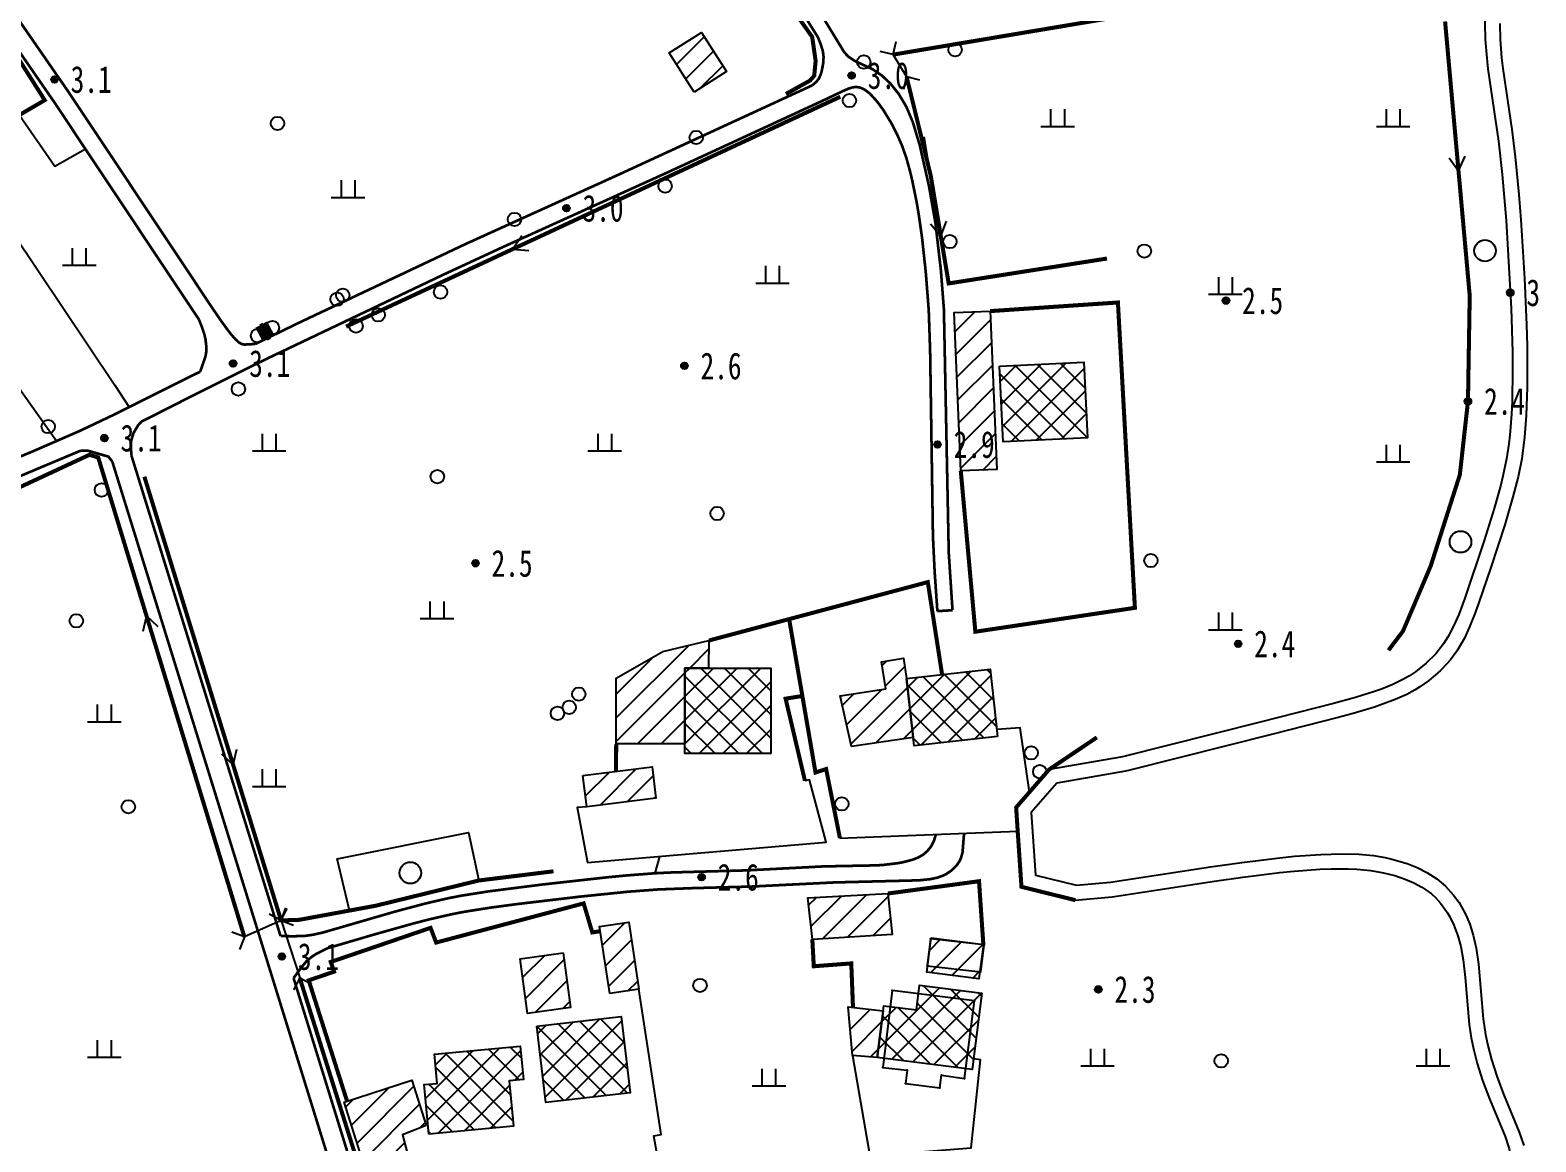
# Model space of a CAD drawing. Header units: metres. Extents: x 494039 to 619385, y 3351420 to 3402703.
# Drawn here: x 590987.4 to 591211.7, y 3392575.6 to 3392741.3 of the extents above; entities that cross this region are included whole.
import ezdxf
from ezdxf.enums import TextEntityAlignment as Align

# ---------------------------------------------------------------- set-up
doc = ezdxf.new("R2010")
doc.units = ezdxf.units.M
for name, pattern in [('2180', [0]), ('2430', [0]), ('2450', [0]), ('2460', [0]), ('8521', [0]), ('9610', [0])]:
    doc.linetypes.add(name, pattern=pattern)
for name, color, linetype in [('210100', 130, 'Continuous'), ('220200', 130, 'Continuous'), ('220900', 130, '2180'), ('261301', 141, 'Continuous'), ('310300', 8, 'Continuous'), ('310500', 8, 'Continuous'), ('380201', 8, '2430'), ('380202', 8, '2450'), ('380203', 8, 'Continuous'), ('420500', 8, 'Continuous'), ('510301', 8, 'Continuous'), ('510402', 8, 'Continuous'), ('720100', 8, 'Continuous'), ('760201', 8, '8521'), ('810100', 8, '9610'), ('810302', 8, 'Continuous'), ('810501', 8, 'Continuous'), ('JMD', 8, 'Continuous'), ('备注', 8, 'Continuous')]:
    doc.layers.add(name, color=color, linetype=linetype)
pattern_1 = [(45, (0, 0), (-1.767766953, 1.767766953), []), (135, (0, 0), (-1.767766953, -1.767766953), [])]
pattern_2 = [(45, (0, 0), (-1.767766953, 1.767766953), [])]

# ---------------------------------------------------------------- blocks, each defined once
blk = doc.blocks.new('0612-线路地形')
at = {"layer": 'JMD', "color": 8, "linetype": 'Continuous', "flags": 128}
for points in [[(591129.53, 3392605.01), (591121.52, 3392605.93), (591121.02, 3392601.9), (591129.03, 3392600.98)], [(591115.81, 3392598.23), (591114.44, 3392586.73), (591118.05, 3392586.33), (591117.82, 3392584.36), (591122.94, 3392583.69), (591123.15, 3392585.58), (591126.61, 3392585.1), (591128.07, 3392596.65)]]:
    blk.add_lwpolyline(points, close=True, dxfattribs=at)
at = {"layer": '备注', "color": 8, "linetype": 'Continuous'}
for p in [(591121.52, 3392605.93, 3.2), (591129.53, 3392605.01, 2.7), (591121.02, 3392601.9, 3.36), (591115.81, 3392598.23, 3.4), (591128.07, 3392596.65, 3.41), (591114.44, 3392586.73, 3.41), (591118.05, 3392586.33, 3.48), (591123.15, 3392585.58, 3.45), (591117.82, 3392584.36, 3.43), (591122.94, 3392583.69, 3.4), (591126.61, 3392585.1, 3.33)]:
    blk.add_point(p, dxfattribs=at)
blk = doc.blocks.new('gc170')
at = {"linetype": 'Continuous'}
blk.add_circle((0, 0), 0.5, dxfattribs=at)
blk = doc.blocks.new('gu')
at = {"flags": 128}
for points in [[(3.75, 0), (-3.75, 0)], [(2.71, -0.6), (3.75, 0), (3.75, 0), (2.71, 0.6)]]:
    blk.add_lwpolyline(points, dxfattribs=at)
blk = doc.blocks.new('p_point')
for radius in [0.25, 0.2, 0.15, 0.1, 0.05]:
    blk.add_circle((0, 0), radius)
blk.add_point((0, 0))
blk = doc.blocks.new('vm')
at = {"linetype": 'Continuous'}
for p, q in [((-0.5, 0), (-0.5, 1.3)), ((0.5, 1.3), (0.5, 0)), ((1.25, 0), (-1.25, 0))]:
    blk.add_line(p, q, dxfattribs=at)
blk = doc.blocks.new('v1')
blk.add_circle((0, 0), 0.8)
blk = doc.blocks.new('1-3&1-4')
at = {"layer": '310300', "linetype": 'Continuous'}
h = blk.add_hatch(dxfattribs=at)
h.set_pattern_fill('ANSI31', color=8, scale=20, style=0)
h.set_pattern_definition(pattern_2)
h.paths.add_polyline_path([(591086.3088, 3392732.0939), (591082.5936, 3392737.9153), (591087.3971, 3392740.9809), (591091.1123, 3392735.1596)])
h = blk.add_hatch(dxfattribs=at)
h.set_pattern_fill('ANSI31', color=8, scale=20, style=0)
h.set_pattern_definition(pattern_2)
h.paths.add_polyline_path([(591126.0435, 3392675.6288), (591125.0505, 3392699.2187), (591130.402, 3392699.444), (591131.395, 3392675.8541)])
h = blk.add_hatch(dxfattribs=at)
h.set_pattern_fill('ANSI31', color=8, scale=20, style=0)
h.set_pattern_definition(pattern_2)
h.paths.add_polyline_path([(591084.9489, 3392634.9435), (591074.6964, 3392634.9426), (591074.6955, 3392644.766), (591081.6619, 3392648.7186), (591088.518, 3392650.3604), (591088.4426, 3392646.2555), (591084.9478, 3392646.2552)])
h = blk.add_hatch(dxfattribs=at)
h.set_pattern_fill('ANSI31', color=8, scale=20, style=0)
h.set_pattern_definition(pattern_2)
h.paths.add_polyline_path([(591118.9407, 3392635.9151), (591109.7522, 3392634.5562), (591108.0633, 3392642.0938), (591114.8808, 3392643.176), (591114.2422, 3392647.199), (591117.4922, 3392647.7149), (591117.9691, 3392644.7103)])
h = blk.add_hatch(dxfattribs=at)
h.set_pattern_fill('ANSI31', color=8, scale=20, style=0)
h.set_pattern_definition(pattern_2)
h.paths.add_polyline_path([(591069.7424, 3392630.2244), (591080.0346, 3392631.5208), (591080.6192, 3392626.8795), (591070.327, 3392625.5831)])
h = blk.add_hatch(dxfattribs=at)
h.set_pattern_fill('ANSI31', color=8, scale=20, style=0)
h.set_pattern_definition(pattern_2)
h.paths.add_polyline_path([(591103.9231, 3392605.8213), (591103.2761, 3392612.0224), (591115.1842, 3392612.6584), (591115.809, 3392606.5426)])
h = blk.add_hatch(dxfattribs=at)
h.set_pattern_fill('ANSI31', color=8, scale=20, style=0)
h.set_pattern_definition(pattern_2)
h.paths.add_polyline_path([(591073.7363, 3392597.752), (591072.2183, 3392607.7405), (591076.572, 3392608.4022), (591078.0901, 3392598.4137)])
h = blk.add_hatch(dxfattribs=at)
h.set_pattern_fill('ANSI31', color=8, scale=20, style=0)
h.set_pattern_definition(pattern_2)
h.paths.add_polyline_path([(591121.6381, 3392606.0344), (591129.4049, 3392605.0389), (591128.7524, 3392599.9485), (591120.9856, 3392600.944)])
h = blk.add_hatch(dxfattribs=at)
h.set_pattern_fill('ANSI31', color=8, scale=20, style=0)
h.set_pattern_definition(pattern_2)
h.paths.add_polyline_path([(591066.7766, 3392603.7997), (591067.8795, 3392595.6525), (591061.4776, 3392594.7858), (591060.3746, 3392602.933)])
h = blk.add_hatch(dxfattribs=at)
h.set_pattern_fill('ANSI31', color=8, scale=20, style=0)
h.set_pattern_definition(pattern_2)
h.paths.add_polyline_path([(591113.6051, 3392588.2483), (591109.8822, 3392588.5254), (591109.2858, 3392595.7904), (591114.4844, 3392595.187)])
h = blk.add_hatch(dxfattribs=at)
h.set_pattern_fill('ANSI31', color=8, scale=20, style=0)
h.set_pattern_definition(pattern_2)
h.paths.add_polyline_path([(591046.38, 3392578.0705), (591042.8432, 3392576.7235), (591044.8929, 3392568.9719), (591038.8138, 3392566.7529), (591034.1739, 3392581.5438), (591044.2714, 3392584.8641)])
at = {"layer": '310500', "linetype": 'Continuous'}
h = blk.add_hatch(dxfattribs=at)
h.set_pattern_fill('ANSI37', color=8, scale=20, style=0)
h.set_pattern_definition(pattern_1)
h.paths.add_polyline_path([(591131.7875, 3392691.2274), (591144.3684, 3392691.8406), (591144.9177, 3392680.5688), (591132.3369, 3392679.9556)])
h = blk.add_hatch(dxfattribs=at)
h.set_pattern_fill('ANSI37', color=8, scale=20, style=0)
h.set_pattern_definition(pattern_1)
h.paths.add_polyline_path([(591097.7346, 3392633.5128), (591084.949, 3392633.5116), (591084.9478, 3392646.2552), (591097.7334, 3392646.2563)])
h = blk.add_hatch(dxfattribs=at)
h.set_pattern_fill('ANSI37', color=8, scale=20, style=0)
h.set_pattern_definition(pattern_1)
h.paths.add_polyline_path([(591131.5186, 3392636.0471), (591119.0779, 3392634.6728), (591117.9691, 3392644.7103), (591130.4098, 3392646.0845)])
h = blk.add_hatch(dxfattribs=at)
h.set_pattern_fill('ANSI37', color=8, scale=20, style=0)
h.set_pattern_definition(pattern_1)
h.paths.add_polyline_path([(591113.6051, 3392588.2483), (591114.5771, 3392595.918), (591119.4283, 3392595.3032), (591119.8967, 3392598.9997), (591129.1676, 3392597.8249), (591127.7272, 3392586.4587)])
h = blk.add_hatch(dxfattribs=at)
h.set_pattern_fill('ANSI37', color=8, scale=20, style=0)
h.set_pattern_definition(pattern_1)
h.paths.add_polyline_path([(591062.8857, 3392592.8875), (591075.45, 3392594.3483), (591076.7744, 3392582.9574), (591064.2101, 3392581.4965)])
h = blk.add_hatch(dxfattribs=at)
h.set_pattern_fill('ANSI37', color=8, scale=20, style=0)
h.set_pattern_definition(pattern_1)
h.paths.add_polyline_path([(591046.7624, 3392576.8148), (591046.0617, 3392584.1804), (591048.0304, 3392584.3677), (591047.6175, 3392588.7079), (591060.4057, 3392589.9245), (591060.878, 3392584.9598), (591058.7455, 3392584.757), (591059.3868, 3392578.0158)])
at = {"layer": '210100', "color": 141, "linetype": 'Continuous', "flags": 128}
blk.add_lwpolyline([(591206.3611, 3392742.2895), (591206.4035, 3392739.9318), (591206.6232, 3392737.1757), (591206.8053, 3392735.5989), (591208.1469, 3392726.521), (591208.6651, 3392722.4399), (591209.1951, 3392716.8124), (591209.4801, 3392713.0613), (591210.0247, 3392704.3057), (591210.3389, 3392697.4148), (591210.4278, 3392694.2747), (591210.4375, 3392688.1085), (591210.2856, 3392683.8815), (591210.0379, 3392680.6494), (591209.6164, 3392677.4493), (591209.0804, 3392674.7745), (591208.3122, 3392671.7475), (591207.0875, 3392667.6149), (591205.0046, 3392661.2471), (591203.2349, 3392656.005), (591202.6904, 3392654.4939), (591201.8417, 3392652.375), (591201.0719, 3392650.7335), (591199.9437, 3392648.7816), (591199.0063, 3392647.5032), (591198.5144, 3392646.9237), (591197.4557, 3392645.8234), (591195.7107, 3392644.3287), (591194.4612, 3392643.4482), (591193.742, 3392643.0047), (591192.4997, 3392642.3343), (591190.7868, 3392641.5589), (591187.6812, 3392640.4349), (591184.4981, 3392639.4921), (591182.2479, 3392638.8821), (591172.5489, 3392636.3824), (591151.2409, 3392631.0568), (591150.5949, 3392630.8937), (591140.346, 3392629.1008), (591136.5468, 3392624.7282), (591137.169, 3392615.4078), (591143.2813, 3392613.8941), (591148.3618, 3392614.3302), (591163.2405, 3392616.6189), (591167.8969, 3392617.2744), (591173.5673, 3392617.9801), (591175.754, 3392618.2029), (591179.6919, 3392618.4943), (591182.7527, 3392618.5784), (591185.3719, 3392618.5043), (591187.5495, 3392618.3009), (591189.2868, 3392618.0173), (591190.2608, 3392617.8013), (591192.5657, 3392617.1122), (591194.0528, 3392616.5169), (591195.477, 3392615.8061), (591196.976, 3392614.8554), (591198.2874, 3392613.7647), (591199.4809, 3392612.4372), (591200.28, 3392611.3083), (591201.2877, 3392609.4878), (591201.877, 3392608.0869), (591202.3868, 3392606.4724), (591202.8262, 3392604.4955), (591203.1707, 3392602.1503), (591203.9015, 3392594.0019), (591204.2352, 3392591.6505), (591204.5643, 3392590.0361), (591205.1183, 3392587.9249), (591205.9212, 3392585.4254), (591206.9173, 3392582.7534), (591209.2505, 3392577.108), (591209.924, 3392575.1013)], dxfattribs=at)
at = {"layer": '220200', "color": 141, "linetype": 'Continuous', "const_width": 0.6, "flags": 128}
for points in [[(590989.796, 3392905.9608), (591061.1977, 3392802.1906), (591093.6641, 3392754.7588), (591103.9002, 3392740.3045), (591104.4169, 3392736.7224), (591104.1988, 3392734.5035), (591103.5589, 3392733.7869), (591099.99, 3392731.8056)], [(591198.2031, 3392742.6069), (591201.875, 3392701.7419), (591201.6136, 3392686.0023), (591200.4007, 3392675.0584), (591196.0627, 3392661.4721), (591191.9304, 3392651.7587), (591189.7657, 3392648.9029)], [(591108.0871, 3392731.39), (591034.4518, 3392697.1382)], [(591019.2958, 3392606.1952), (590997.5149, 3392677.6388), (590996.2187, 3392678.0365), (590926.902, 3392645.7987), (590869.7623, 3392619.6377), (590843.135, 3392607.3596), (590827.1628, 3392599.7735)], [(591004.3958, 3392674.7734), (591024.7657, 3392608.6512), (591027.4845, 3392608.7415), (591038.8878, 3392610.8443), (591054.2223, 3392614.6014), (591065.3598, 3392615.9692)]]:
    blk.add_lwpolyline(points, dxfattribs=at)
for points, elevation in [([(591115.9648, 3392737.668), (591199.0024, 3392751.6079)], 2.9577), ([(591147.8222, 3392707.2818), (591124.2396, 3392703.5709), (591121.5652, 3392719.6227), (591117.9597, 3392734.4007)], 2.9577), ([(591039.4927, 3392561.9915), (591027.5439, 3392600.0817)], 3.2101)]:
    blk.add_lwpolyline(points, dxfattribs=dict(at, elevation=elevation))
at = {"layer": '220900', "color": 141, "linetype": 'Continuous'}
for p, q in [((591115.9648, 3392737.668), (591114.0208, 3392738.1381)), ((591115.9648, 3392737.668), (591116.4349, 3392739.612)), ((591117.9597, 3392734.4007), (591117.4896, 3392732.4567)), ((591117.9597, 3392734.4007), (591119.9037, 3392733.9306)), ((591024.7657, 3392608.6512), (591025.4766, 3392610.5206)), ((591024.7657, 3392608.6512), (591025.6748, 3392610.4326)), ((591024.7657, 3392608.6512), (591022.9843, 3392609.5603)), ((591024.7657, 3392608.6512), (591026.6351, 3392607.9403)), ((591019.2958, 3392606.1952), (591017.4264, 3392606.9061)), ((591019.2958, 3392606.1952), (591018.5849, 3392604.3258)), ((591027.5439, 3392600.0817), (591026.6348, 3392598.3003)), ((591027.5439, 3392600.0817), (591029.3253, 3392599.1726))]:
    blk.add_line(p, q, dxfattribs=at)
at = {"layer": '220900', "color": 141, "linetype": '2180', "flags": 128}
for points, elevation in [([(591117.9597, 3392734.4007), (591115.9648, 3392737.668)], 2.8554), ([(591024.7657, 3392608.6512), (591019.2958, 3392606.1952)], 2.9134)]:
    blk.add_lwpolyline(points, dxfattribs=dict(at, elevation=elevation))
blk.add_lwpolyline([(591024.7657, 3392608.6512), (591027.5439, 3392600.0817)], dxfattribs=at)
at = {"layer": '310300', "color": 8, "linetype": 'Continuous', "flags": 128}
for points, elevation in [([(591086.3088, 3392732.0939), (591082.5936, 3392737.9153), (591087.3971, 3392740.9809), (591091.1123, 3392735.1596)], 6.2641), ([(591069.7424, 3392630.2244), (591080.0346, 3392631.5208), (591080.6192, 3392626.8795), (591070.327, 3392625.5831)], 6.0973), ([(591121.6381, 3392606.0344), (591129.4049, 3392605.0389), (591128.7524, 3392599.9485), (591120.9856, 3392600.944)], 9.6557), ([(591066.7766, 3392603.7997), (591067.8795, 3392595.6525), (591061.4776, 3392594.7858), (591060.3746, 3392602.933)], 7.0462)]:
    blk.add_lwpolyline(points, close=True, dxfattribs=dict(at, elevation=elevation))
for points in [[(591126.0435, 3392675.6288), (591125.0505, 3392699.2187), (591130.402, 3392699.444), (591131.395, 3392675.8541)], [(591084.9489, 3392634.9435), (591074.6964, 3392634.9426), (591074.6955, 3392644.766), (591081.6619, 3392648.7186), (591088.518, 3392650.3604), (591088.4426, 3392646.2555), (591084.9478, 3392646.2552)], [(591118.9407, 3392635.9151), (591109.7522, 3392634.5562), (591108.0633, 3392642.0938), (591114.8808, 3392643.176), (591114.2422, 3392647.199), (591117.4922, 3392647.7149), (591117.9691, 3392644.7103)], [(591103.9231, 3392605.8213), (591103.2761, 3392612.0224), (591115.1842, 3392612.6584), (591115.809, 3392606.5426)], [(591073.7363, 3392597.752), (591072.2183, 3392607.7405), (591076.572, 3392608.4022), (591078.0901, 3392598.4137)], [(591113.6051, 3392588.2483), (591109.8822, 3392588.5254), (591109.2858, 3392595.7904), (591114.4844, 3392595.187)], [(591046.38, 3392578.0705), (591042.8432, 3392576.7235), (591044.8929, 3392568.9719), (591038.8138, 3392566.7529), (591034.1739, 3392581.5438), (591044.2714, 3392584.8641)]]:
    blk.add_lwpolyline(points, close=True, dxfattribs=at)
at = {"layer": '310500', "color": 8, "linetype": 'Continuous', "flags": 128}
for points in [[(591131.7875, 3392691.2274), (591144.3684, 3392691.8406), (591144.9177, 3392680.5688), (591132.3369, 3392679.9556)], [(591046.7624, 3392576.8148), (591046.0617, 3392584.1804), (591048.0304, 3392584.3677), (591047.6175, 3392588.7079), (591060.4057, 3392589.9245), (591060.878, 3392584.9598), (591058.7455, 3392584.757), (591059.3868, 3392578.0158)]]:
    blk.add_lwpolyline(points, close=True, dxfattribs=at)
for points, elevation in [([(591097.7346, 3392633.5128), (591084.949, 3392633.5116), (591084.9478, 3392646.2552), (591097.7334, 3392646.2563)], 15.155), ([(591131.5186, 3392636.0471), (591119.0779, 3392634.6728), (591117.9691, 3392644.7103), (591130.4098, 3392646.0845)], 11.4042), ([(591113.6051, 3392588.2483), (591114.5771, 3392595.918), (591119.4283, 3392595.3032), (591119.8967, 3392598.9997), (591129.1676, 3392597.8249), (591127.7272, 3392586.4587)], 15.596), ([(591062.8857, 3392592.8875), (591075.45, 3392594.3483), (591076.7744, 3392582.9574), (591064.2101, 3392581.4965)], 14.1999)]:
    blk.add_lwpolyline(points, close=True, dxfattribs=dict(at, elevation=elevation))
at = {"layer": '380201', "color": 8, "linetype": '2430', "const_width": 0.6, "flags": 128}
for points in [[(590970.3222, 3392719.6265), (590989.548, 3392730.8773), (590983.1468, 3392741.0009)], [(591126.0435, 3392675.6288), (591128.2123, 3392651.6728), (591151.9838, 3392655.2303), (591149.4537, 3392700.7299), (591130.402, 3392699.444)], [(591123.2562, 3392645.2943), (591121.1242, 3392659.0645), (591088.518, 3392650.3604)], [(591102.8216, 3392629.4538), (591099.9395, 3392641.6946), (591102.4364, 3392642.0952)], [(591146.312, 3392635.9159), (591139.1976, 3392631.1333), (591134.2934, 3392625.489), (591134.5219, 3392621.9295), (591135.0825, 3392613.6581), (591143.1062, 3392611.671)], [(591129.4049, 3392605.0389), (591128.7586, 3392614.4913), (591115.1842, 3392612.6584)], [(591072.3249, 3392607.0385), (591071.135, 3392606.8641), (591069.8479, 3392611.1897), (591047.8713, 3392605.3532), (591047.0361, 3392607.5418), (591032.1656, 3392602.4612), (591032.6606, 3392601.0123), (591028.8811, 3392599.721), (591034.6048, 3392581.6855)], [(591103.9231, 3392605.8213), (591104.139, 3392601.8183), (591109.7243, 3392602.2439), (591109.979, 3392595.7099)]]:
    blk.add_lwpolyline(points, dxfattribs=at)
for points, elevation in [([(591100.4676, 3392653.5503), (591104.3964, 3392630.6905), (591105.9786, 3392631.2156), (591108.0282, 3392620.9181)], 5.4723), ([(591074.6964, 3392634.9426), (591074.6779, 3392630.846)], 6.1721)]:
    blk.add_lwpolyline(points, dxfattribs=dict(at, elevation=elevation))
at = {"layer": '380202', "color": 8, "linetype": '2450', "flags": 128}
for points in [[(591070.327, 3392625.5831), (591068.9003, 3392625.5012), (591070.4257, 3392617.2693), (591106.0032, 3392620.3226), (591103.5218, 3392629.5908), (591102.8216, 3392629.4538)], [(591108.0282, 3392620.9181), (591134.5219, 3392621.9295)], [(591038.8138, 3392566.7529), (591039.2725, 3392564.9713), (591044.3084, 3392563.6423), (591081.96, 3392567.3154), (591080.3285, 3392576.5639), (591081.3829, 3392576.7499), (591078.0901, 3392598.4137)], [(591109.8822, 3392588.5254), (591112.4861, 3392573.5591), (591127.611, 3392574.7805), (591128.9788, 3392587.8737), (591127.9246, 3392588.0163)]]:
    blk.add_lwpolyline(points, dxfattribs=at)
at = {"layer": '380203', "color": 8, "linetype": '2460', "elevation": 4.6049, "flags": 128}
blk.add_lwpolyline([(591136.2885, 3392627.7852), (591134.866, 3392637.3283), (591131.4027, 3392637.0964)], dxfattribs=at)
at = {"layer": '420500', "color": 8, "linetype": 'Continuous', "const_width": 0.4, "flags": 128}
for points in [[(590915.6126, 3392868.3494), (590919.3117, 3392860.0065), (590926.9228, 3392841.8424), (590928.7639, 3392835.6693), (590929.4927, 3392831.9508), (590930.2479, 3392826.409), (590931.2015, 3392822.8549), (590933.5575, 3392817.5401), (590949.8131, 3392790.2784), (590953.1739, 3392784.9932), (590967.5885, 3392768.5074), (590975.1826, 3392758.0131), (590993.1085, 3392732.0792), (591014.6989, 3392699.6363)], [(591104.4784, 3392744.9132), (591108.6583, 3392738.052), (591109.2642, 3392737.385), (591110.2315, 3392736.73), (591112.9037, 3392735.4833), (591114.32, 3392734.5249), (591115.5767, 3392733.3318), (591116.8237, 3392731.7611), (591117.9323, 3392729.8935), (591118.8874, 3392727.6227), (591119.9208, 3392724.1882), (591121.2983, 3392718.0856), (591122.2612, 3392712.5863), (591123.0788, 3392705.5227), (591123.5234, 3392699.7442), (591124.2491, 3392663.4034), (591124.809, 3392654.88)], [(590973.0496, 3392756.5045), (590990.9464, 3392730.6127), (591012.524, 3392698.189)], [(591090.0375, 3392762.3687), (591093.5801, 3392756.3659), (591095.2203, 3392753.8261), (591103.009, 3392743.0513), (591104.7756, 3392740.2189)], [(591104.7756, 3392740.2189), (591105.1968, 3392739.1386), (591105.5003, 3392738.1464), (591105.5984, 3392737.345), (591105.535, 3392736.3361), (591105.316, 3392735.1924), (591105.1883, 3392734.7606), (591104.9146, 3392734.1211), (591104.5012, 3392733.5923), (591103.9015, 3392733.0847)], [(591020.9276, 3392694.548), (591027.3382, 3392697.6688), (591052.409, 3392709.5132), (591074.8358, 3392719.6798), (591103.9015, 3392733.0847)], [(591105.045, 3392730.6048), (591108.6849, 3392732.3279), (591109.2608, 3392732.5796), (591109.9619, 3392732.8008), (591110.5477, 3392732.85), (591111.1429, 3392732.7222), (591111.7083, 3392732.4504), (591112.4948, 3392731.8646), (591113.5292, 3392730.7374), (591114.4898, 3392729.4234), (591115.6643, 3392727.5068), (591116.5276, 3392725.8349), (591117.282, 3392724.1147), (591117.9104, 3392722.3379), (591118.5068, 3392720.1915), (591118.8145, 3392718.888), (591119.4769, 3392715.5996), (591119.7807, 3392713.8354), (591120.2622, 3392710.4509), (591120.8196, 3392705.2942), (591121.266, 3392699.611), (591121.4729, 3392693.5334), (591121.8927, 3392665.8851), (591122.1394, 3392660.7319), (591122.5543, 3392654.7319)], [(591003.9324, 3392682.9576), (591012.8869, 3392687.5065), (591022.2538, 3392692.1644), (591049.1688, 3392704.981), (591058.0003, 3392709.0757), (591082.5066, 3392720.1884), (591105.045, 3392730.6048)], [(591012.524, 3392698.189), (591012.9848, 3392697.031), (591013.3556, 3392695.8954), (591013.507, 3392695.2184), (591013.6271, 3392694.148), (591013.6002, 3392693.2426), (591013.4875, 3392692.6512), (591012.7172, 3392690.4263)], [(590975.7844, 3392673.5669), (590987.8753, 3392678.5937), (590994.7193, 3392681.5704), (590999.5259, 3392683.8529), (591012.7172, 3392690.4263)], [(590825.1307, 3392600.9426), (590826.4737, 3392601.7713), (590828.6554, 3392602.9815), (590831.3865, 3392604.3409), (590833.1495, 3392605.1593), (590847.8787, 3392611.7233), (590882.3871, 3392627.6555), (590907.6073, 3392639.1247), (590945.9599, 3392657.034), (590958.4214, 3392662.8024), (590964.9139, 3392665.7668), (590973.6015, 3392669.6486), (590978.1164, 3392671.5901), (590994.9206, 3392678.6612)], [(591024.682, 3392606.3317), (591002.4736, 3392677.9029)], [(591031.5812, 3392573.9386), (590999.6168, 3392677.0162)], [(591031.0337, 3392606.855), (591041.6273, 3392609.9308), (591046.1883, 3392611.1522), (591049.6347, 3392611.9504), (591051.6544, 3392612.3423), (591055.6775, 3392612.9785), (591063.8583, 3392614.0197), (591073.2475, 3392615.0642), (591076.2379, 3392615.3539), (591080.5159, 3392615.6823), (591083.0116, 3392615.8), (591094.1176, 3392616.1071), (591105.5593, 3392616.6987), (591113.4542, 3392616.854), (591114.5943, 3392616.9298), (591116.6334, 3392617.1747), (591117.5323, 3392617.3447), (591118.8549, 3392617.6934), (591119.7092, 3392618.0294), (591120.4604, 3392618.4706), (591121.0311, 3392618.9632), (591121.5174, 3392619.5456), (591121.7237, 3392619.8636), (591122.0509, 3392620.5404), (591122.3401, 3392621.4644)], [(591031.6743, 3392604.5042), (591038.4313, 3392606.4944), (591044.4536, 3392608.1891), (591046.722, 3392608.7781), (591050.1456, 3392609.5648), (591052.1281, 3392609.9483), (591056.0653, 3392610.5712), (591059.9044, 3392611.0823), (591069.2246, 3392612.1863), (591076.4339, 3392612.9252), (591080.957, 3392613.2656), (591086.2009, 3392613.4646), (591094.7431, 3392613.6934), (591107.1772, 3392614.3098), (591118.6562, 3392614.5945), (591120.0373, 3392614.6488), (591121.5127, 3392614.8003), (591122.6079, 3392615.0393), (591123.444, 3392615.3422), (591123.8449, 3392615.54), (591124.6996, 3392616.1212), (591125.4841, 3392616.929), (591125.8882, 3392617.5485), (591126.0449, 3392617.8777), (591126.3024, 3392618.782), (591126.529, 3392621.6244)], [(591024.682, 3392606.3317), (591026.5681, 3392606.2878), (591028.3572, 3392606.3443), (591029.5757, 3392606.5274), (591031.0337, 3392606.855)], [(591031.6743, 3392604.5042), (591030.0113, 3392603.6599), (591029.5638, 3392603.3868), (591028.8925, 3392602.8785), (591028.5392, 3392602.5471), (591027.9421, 3392601.8486), (591026.6237, 3392600.0611)], [(591038.7099, 3392561.0293), (591026.6237, 3392600.0611)]]:
    blk.add_lwpolyline(points, dxfattribs=at)
for points, elevation in [([(591014.6989, 3392699.6363), (591016.0028, 3392697.7384), (591017.1666, 3392696.1604), (591017.9314, 3392695.2833), (591018.4514, 3392694.8003), (591018.8591, 3392694.5546), (591019.2944, 3392694.4588), (591020.9276, 3392694.548)], 3.5093), ([(591002.4736, 3392677.9029), (591002.335, 3392679.8019), (591002.775, 3392681.2729), (591003.4512, 3392682.4231), (591003.9324, 3392682.9576)], 3.5493), ([(590994.9206, 3392678.6612), (590996.0056, 3392678.6372), (590999.042, 3392677.7625), (590999.6168, 3392677.0162)], 3.5493), ([(591122.5543, 3392654.7319), (591124.809, 3392654.88)], 3.2772)]:
    blk.add_lwpolyline(points, dxfattribs=dict(at, elevation=elevation))
at = {"layer": '510402', "color": 8, "linetype": 'Continuous'}
for p, q in [((591022.03, 3392697.5585), (591021.5782, 3392697.3165)), ((591021.5782, 3392697.3165), (591022.7113, 3392695.2008)), ((591023.1631, 3392695.4428), (591022.03, 3392697.5585)), ((591022.7113, 3392695.2008), (591023.1631, 3392695.4428))]:
    blk.add_line(p, q, dxfattribs=at)
at = {"layer": '510402', "color": 8, "linetype": 'Continuous', "const_width": 2.4, "flags": 128}
blk.add_lwpolyline([(591023.2522, 3392696.8518), (591021.4891, 3392695.9075)], dxfattribs=at)
at = {"layer": '760201', "color": 8, "linetype": '8521', "flags": 128}
blk.add_lwpolyline([(591127.6717, 3392875.5893), (591121.7391, 3392871.4989), (591120.6887, 3392870.6737), (591119.9869, 3392869.9986), (591119.4595, 3392869.3445), (591119.0957, 3392868.7213), (591118.866, 3392868.1254), (591118.7052, 3392867.3343), (591118.6736, 3392866.8851), (591118.6807, 3392866.4275), (591118.8092, 3392865.4993), (591118.9785, 3392864.881), (591119.2202, 3392864.257), (591119.428, 3392863.83), (591119.9259, 3392863.0209), (591120.5166, 3392862.2979), (591120.8407, 3392861.9787), (591121.4451, 3392861.5041), (591121.9933, 3392861.1975), (591122.5616, 3392860.9996), (591122.849, 3392860.9467), (591123.5197, 3392860.9403), (591123.9076, 3392861.0006), (591124.2981, 3392861.1011), (591125.0846, 3392861.4035), (591126.17, 3392861.9812), (591126.8581, 3392862.4079), (591141.3951, 3392871.763), (591148.3247, 3392876.5137), (591149.9286, 3392877.5864), (591152.1721, 3392878.9978), (591153.7225, 3392879.8865), (591155.7989, 3392880.9592), (591157.3827, 3392881.7098), (591160.5986, 3392883.1116), (591164.9523, 3392884.8424), (591167.6972, 3392885.8706), (591173.2216, 3392887.834), (591178.2252, 3392889.4865), (591182.9925, 3392890.8978), (591188.5924, 3392892.3668), (591191.6601, 3392893.1165), (591194.7379, 3392893.8363), (591200.4178, 3392895.068), (591202.5015, 3392895.4774), (591206.3107, 3392896.1369), (591208.437, 3392896.4067), (591209.934, 3392896.4676), (591210.5537, 3392896.4432), (591211.6593, 3392896.3025), (591212.9545, 3392895.9342), (591213.8707, 3392895.5133), (591214.3079, 3392895.2586), (591215.045, 3392894.7306), (591215.6313, 3392894.19), (591216.1362, 3392893.586), (591216.5676, 3392892.8724), (591216.75, 3392892.4669), (591217.0264, 3392891.6148), (591217.2224, 3392890.5425), (591217.2784, 3392889.9037), (591217.2755, 3392888.4523), (591217.1986, 3392887.571), (591216.9037, 3392885.845), (591216.4564, 3392884.1588), (591215.8917, 3392882.503), (591215.4084, 3392881.2767), (591214.3299, 3392878.8529), (591210.718, 3392871.6743), (591209.0205, 3392868.1023), (591208.4056, 3392866.6587), (591207.2704, 3392863.7443), (591205.9819, 3392860.0632), (591205.262, 3392857.8386), (591204.5775, 3392855.6031), (591203.518, 3392851.8514), (591202.914, 3392849.4731), (591202.0371, 3392845.5458), (591201.5443, 3392843.0757), (591200.6649, 3392838.1145), (591200.2812, 3392835.6274), (591199.7697, 3392831.6432), (591199.503, 3392828.6531), (591199.4225, 3392827.1578), (591199.3877, 3392825.1641), (591199.444, 3392823.2667), (591199.6749, 3392820.2312), (591199.8785, 3392818.334), (591201.1648, 3392808.0812), (591201.3954, 3392805.5418), (591201.5986, 3392801.7139), (591201.7089, 3392795.9645), (591201.7527, 3392780.6199), (591201.884, 3392776.1464), (591202.1401, 3392772.2658), (591202.5064, 3392768.8361), (591202.9708, 3392765.6698), (591203.5311, 3392762.7742), (591205.0092, 3392756.8233), (591205.3002, 3392755.2603), (591205.4765, 3392753.6488), (591205.5004, 3392752.5753), (591205.3812, 3392750.9618), (591205.0437, 3392748.8727), (591204.518, 3392746.1464), (591204.2555, 3392744.3057), (591204.1391, 3392742.3222), (591204.1806, 3392739.9362), (591204.4032, 3392737.147), (591204.5883, 3392735.5512), (591206.1716, 3392724.7664), (591206.7248, 3392719.7884), (591207.282, 3392712.9463), (591207.5708, 3392708.5918), (591208.0372, 3392699.8744), (591208.2409, 3392693.3112), (591208.2589, 3392690.7676), (591208.1749, 3392685.9985), (591208.0873, 3392684.0963), (591207.8448, 3392680.9414), (591207.7042, 3392679.6874), (591207.367, 3392677.4421), (591206.8203, 3392674.827), (591206.4512, 3392673.3436), (591205.516, 3392670.0249), (591204.0081, 3392665.2538), (591201.1452, 3392656.6893), (591200.2364, 3392654.2519), (591199.4592, 3392652.4797), (591198.6633, 3392650.9676), (591197.9803, 3392649.8861), (591196.807, 3392648.3952), (591195.3765, 3392646.969), (591193.7925, 3392645.7081), (591192.8968, 3392645.1121), (591192.0043, 3392644.5924), (591190.3955, 3392643.8019), (591188.7322, 3392643.1259), (591187.6718, 3392642.7481), (591184.8655, 3392641.8783), (591181.5995, 3392640.9888), (591170.6701, 3392638.1866), (591150.1352, 3392633.0467), (591139.1976, 3392631.1333), (591134.2934, 3392625.489), (591135.0825, 3392613.6581), (591143.1062, 3392611.671), (591148.6204, 3392612.1443), (591163.8409, 3392614.4794), (591168.089, 3392615.0791), (591173.5853, 3392615.7714), (591175.7046, 3392615.9906), (591179.522, 3392616.2767), (591181.2186, 3392616.3419), (591183.7621, 3392616.3401), (591185.0327, 3392616.2828), (591187.1478, 3392616.0803), (591189.0092, 3392615.7636), (591190.7233, 3392615.3301), (591192.2323, 3392614.8178), (591193.5255, 3392614.2588), (591194.7532, 3392613.5936), (591195.3359, 3392613.2175), (591196.1629, 3392612.5942), (591196.7606, 3392612.0567), (591197.5359, 3392611.2117), (591198.5408, 3392609.799), (591198.8912, 3392609.1963), (591199.5047, 3392607.9449), (591200.0968, 3392606.3573), (591200.5286, 3392604.7548), (591200.8958, 3392602.7967), (591201.2134, 3392600.1459), (591201.807, 3392593.1273), (591202.087, 3392591.1454), (591202.4152, 3392589.5058), (591202.9787, 3392587.3454), (591203.8006, 3392584.7888), (591204.8231, 3392582.0565), (591207.1406, 3392576.4675), (591207.7603, 3392574.627), (591208.1991, 3392572.7823), (591208.5173, 3392570.7276), (591208.6807, 3392569.1211), (591208.7886, 3392567.5534), (591208.8883, 3392564.4166), (591208.8431, 3392559.7092), (591208.543, 3392552.3837), (591208.1284, 3392543.4861), (591207.9457, 3392535.817), (591207.9096, 3392527.601), (591208.0185, 3392521.0307), (591208.1237, 3392518.2945), (591208.3826, 3392514.3162), (591208.6901, 3392511.6579), (591209.1436, 3392509.0995), (591210.6337, 3392502.0451), (591210.9018, 3392500.4442), (591211.2624, 3392497.626), (591211.4837, 3392494.7955), (591211.5374, 3392493.3786), (591211.5461, 3392491.7624), (591211.4176, 3392488.7727), (591211.0435, 3392484.5929), (591208.1206, 3392455.2566), (591207.3298, 3392448.5926), (591206.6741, 3392444.1471), (591205.8566, 3392439.6123), (591205.2566, 3392436.5976), (591203.3244, 3392427.574), (591198.8512, 3392407.2904), (591196.7182, 3392398.764)], dxfattribs=at)
at = {"layer": '810100', "color": 8, "linetype": '9610', "flags": 128}
for points, elevation in [([(590985.7671, 3392728.6647), (590991.07, 3392721.0497), (590995.6096, 3392723.6054)], 3.7903), ([(591080.5159, 3392615.6823), (591081.2067, 3392618.1946)], 3.4813)]:
    blk.add_lwpolyline(points, dxfattribs=dict(at, elevation=elevation))
for points in [[(590975.7561, 3392722.8064), (590984.7189, 3392711.2383), (591000.006, 3392688.428), (591002.1357, 3392685.1502)], [(590962.5696, 3392714.5499), (590970.9921, 3392703.7383), (590973.4649, 3392705.2117), (590991.3077, 3392680.0952)], [(591034.9592, 3392610.1199), (591033.1268, 3392617.8167), (591052.7048, 3392621.7503), (591054.2223, 3392614.6014)]]:
    blk.add_lwpolyline(points, dxfattribs=at)
at = {"layer": '261301', "color": 141, "linetype": 'Continuous', "xscale": 2, "yscale": 2}
for p, rotation in [((591199.5328, 3392727.8086, 3.6548), 275.1343332218214), ((591121.8366, 3392717.9938, 3.21), 279.460164575059), ((591066.0806, 3392711.8505, 3.21), 204.9470033182955), ((591006.8931, 3392646.8774, 3.21), 106.9540316170708), ((591015.4165, 3392638.9993, 3.21), 287.1206102959582)]:
    blk.add_blockref('gu', p, dxfattribs=dict(at, rotation=rotation))
at = {"layer": '510301', "color": 8, "linetype": 'Continuous', "xscale": 2, "yscale": 2}
for p in [(591125.1917, 3392738.3946, 3.2968), (591111.5847, 3392736.5609, 3.2968), (591109.4497, 3392730.8234, 3.2968), (591024.2317, 3392727.4202, 3.2999), (591086.6252, 3392725.3193, 3.279), (591081.9806, 3392718.0783, 3.4532), (591059.5382, 3392713.1149, 3.5074), (591124.4258, 3392709.8106, 4.6253), (591153.3903, 3392708.395, 3.5063), (591033.1057, 3392701.2179, 3.5074), (591033.9619, 3392701.8071, 3.5074), (591048.5299, 3392702.2888, 3.5074), (591035.9303, 3392697.2266, 3.5074), (591039.2375, 3392698.8875, 3.5074), (591018.4024, 3392687.8391, 3.5074), (590990.064, 3392682.2382, 3.543), (591048.0511, 3392674.7779, 3.5074), (590997.9915, 3392672.7913, 3.5074), (591089.7379, 3392669.2877, 3.4829), (591154.3711, 3392662.2808, 2.8905), (590994.2507, 3392653.2929, 3.5074), (591069.121, 3392642.3695, 3.7053), (591065.9352, 3392639.5057, 3.7053), (591067.6957, 3392640.397, 3.7053), (591136.5387, 3392633.6181, 3.8899), (591137.8019, 3392630.8121, 3.8899), (591002.0111, 3392625.5847, 3.5074), (591108.3151, 3392626.015, 4.305), (591087.1901, 3392598.969, 3.7119), (591164.8379, 3392587.7174, 3.3858)]:
    blk.add_blockref('gc170', p, dxfattribs=at)
at = {"layer": '510402', "color": 8, "linetype": 'Continuous', "xscale": 2, "yscale": 2}
for p in [(591023.4781, 3392696.9728), (591021.2632, 3392695.7865)]:
    blk.add_blockref('gc170', p, dxfattribs=at)
at = {"layer": '720100', "color": 8, "linetype": 'Continuous', "xscale": 2, "yscale": 2, "zscale": 2}
for p in [(590991.0093, 3392733.9706, 3.05), (591109.7792, 3392734.5546, 3.0318), (591067.2794, 3392714.7787, 3.032), (591207.9195, 3392702.1957, 3.0732), (591165.5583, 3392701.0141, 2.5434), (591017.6126, 3392691.6422, 3.0613), (591084.8577, 3392691.2824, 2.5987), (591201.6136, 3392686.0023, 2.3723), (590998.4345, 3392680.5296, 3.1469), (591122.5774, 3392679.571, 2.8541), (591053.7222, 3392661.8689, 2.5088), (591167.3609, 3392649.8676, 2.3864), (591087.4223, 3392615.0999, 2.5542), (591024.8662, 3392603.2685, 3.0851), (591146.5367, 3392598.37, 2.2932)]:
    blk.add_blockref('p_point', p, dxfattribs=at)
at = {"layer": '810302', "color": 8, "linetype": 'Continuous', "xscale": 2, "yscale": 2}
for p in [(591140.4705, 3392726.9189), (591190.4705, 3392726.9189), (591034.7445, 3392716.3371), (590994.6884, 3392706.2363, 3.0939), (591097.9911, 3392703.5707), (591165.4705, 3392701.9189), (591022.9911, 3392678.5707), (591072.9911, 3392678.5707), (591190.4705, 3392676.9189), (591047.9911, 3392653.5707), (591165.4705, 3392651.9189), (590998.4237, 3392638.2109), (591022.9911, 3392628.5707), (590998.4237, 3392588.2109), (591146.4147, 3392586.9305), (591196.4147, 3392586.9305), (591097.4519, 3392583.9585, 3.0939)]:
    blk.add_blockref('vm', p, dxfattribs=at)
at = {"layer": '810501', "color": 8, "linetype": 'Continuous', "xscale": 2, "yscale": 2}
for p in [(591204.1534, 3392708.4461, 3.0939), (591200.5015, 3392665.063, 3.0939), (591044.0163, 3392615.739, 3.0939)]:
    blk.add_blockref('v1', p, dxfattribs=at)
at = {"layer": '720100', "color": 8, "width": 0.75}
for s, p in [('3.1', (590993.4093, 3392733.9706, 3.05)), ('3.0', (591112.1792, 3392734.5546, 3.0318)), ('3.0', (591069.6794, 3392714.7787, 3.032)), ('2.5', (591167.9583, 3392701.0141, 2.5434)), ('3.1', (591210.3195, 3392702.1957, 3.0732)), ('3.1', (591020.0126, 3392691.6422, 3.0613)), ('2.6', (591087.2577, 3392691.2824, 2.5987)), ('2.4', (591204.0136, 3392686.0023, 2.3723)), ('3.1', (591000.8345, 3392680.5296, 3.1469)), ('2.9', (591124.9774, 3392679.571, 2.8541)), ('2.5', (591056.1222, 3392661.8689, 2.5088)), ('2.4', (591169.7609, 3392649.8676, 2.3864)), ('2.6', (591089.8223, 3392615.0999, 2.5542)), ('3.1', (591027.2662, 3392603.2685, 3.0851)), ('2.3', (591148.9367, 3392598.37, 2.2932))]:
    blk.add_text(s, height=4, dxfattribs=at).set_placement(p, align=Align.MIDDLE_LEFT)

msp = doc.modelspace()

# ---------------------------------------------------------------- block references
for name in ['0612-线路地形', '1-3&1-4']:
    msp.add_blockref(name, (0, 0))

doc.saveas('drawing.dxf')
